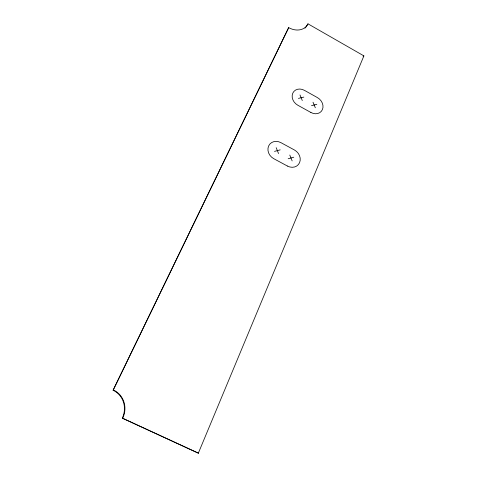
<?xml version="1.0" encoding="UTF-8"?>
<svg xmlns="http://www.w3.org/2000/svg" width="477" height="477" viewBox="0 0 477 477"><rect width="100%" height="100%" fill="white"/><g stroke="black" fill="none" stroke-linecap="round" stroke-linejoin="round"><path stroke-width="0.72" d="M198.337 453.15L363.891 55.887L307.999 23.85A15.914 12.712 37.1 0 1 288.674 27.624L113.109 390.246A21.692 20.499 -56.7 0 1 122.321 418.138L198.337 453.15L122.321 418.138M113.109 390.246L288.674 27.624M307.999 23.85L307.027 25.245A15.86 12.688 37 0 1 304.982 28.149M363.122 56.733L363.891 55.887M288.162 158.752L293.766 157.207M274.525 151.388L280.19 149.861M311.505 105.65L316.823 104.332M298.441 98.393L303.825 97.099M313.013 102.215L315.327 107.766M299.991 94.971L302.287 100.528M289.783 155.055L292.151 160.91M276.189 147.691L278.538 153.558M113.526 390.025A21.781 20.589 -56.8 0 1 122.78 418.043M287.434 166.05L273.744 158.674A9.963 8.675 42.4 0 1 268.64 145.962A9.963 8.675 42.4 0 1 280.941 142.659L294.458 149.999A9.928 8.628 44.2 0 1 299.562 162.681A9.928 8.628 44.2 0 1 287.434 166.05M310.891 112.471L297.779 105.214A9.6 8.037 41 0 1 292.789 93.158A9.6 8.037 41 0 1 304.457 90.362L317.408 97.588A9.57 7.996 42.4 0 1 322.404 109.615A9.57 7.996 42.4 0 1 310.891 112.471"/></g></svg>
